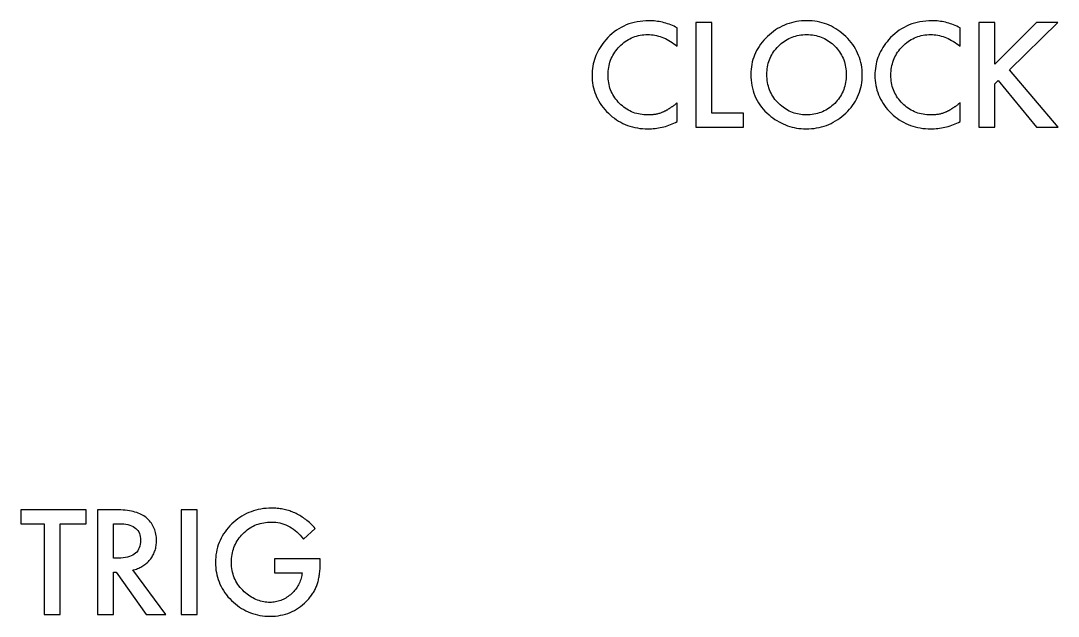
# Model space of a CAD drawing. Header units: metres. Extents: x 6 to 207, y 15 to 119.
# Drawn here: x 27.53 to 47.8, y 44.69 to 56.33 of the extents above; entities that cross this region are included whole.
import ezdxf

# ---------------------------------------------------------------- set-up
doc = ezdxf.new("R2010")
doc.units = ezdxf.units.M

msp = doc.modelspace()

# ---------------------------------------------------------------- linework, layer by layer
for p, q in [((39.2175, 56.1738), (39.1717, 56.1441)), ((39.2647, 56.2009), (39.2175, 56.1738)), ((39.3132, 56.2254), (39.2647, 56.2009)), ((39.363, 56.2474), (39.3132, 56.2254)), ((39.4142, 56.2668), (39.363, 56.2474)), ((39.4666, 56.2835), (39.4142, 56.2668)), ((39.5204, 56.2977), (39.4666, 56.2835)), ((39.5755, 56.3093), (39.5204, 56.2977)), ((39.632, 56.3184), (39.5755, 56.3093)), ((39.6897, 56.3248), (39.632, 56.3184)), ((39.7488, 56.3287), (39.6897, 56.3248)), ((39.8092, 56.33), (39.7488, 56.3287)), ((39.8426, 56.3295), (39.8092, 56.33)), ((39.8758, 56.3281), (39.8426, 56.3295)), ((39.9089, 56.3257), (39.8758, 56.3281)), ((39.9419, 56.3223), (39.9089, 56.3257)), ((39.9747, 56.318), (39.9419, 56.3223)), ((40.0074, 56.3127), (39.9747, 56.318)), ((40.04, 56.3064), (40.0074, 56.3127)), ((40.0725, 56.2992), (40.04, 56.3064)), ((40.1049, 56.291), (40.0725, 56.2992)), ((40.1371, 56.2819), (40.1049, 56.291)), ((40.1692, 56.2718), (40.1371, 56.2819)), ((40.2012, 56.2607), (40.1692, 56.2718)), ((40.233, 56.2487), (40.2012, 56.2607)), ((40.2648, 56.2357), (40.233, 56.2487)), ((40.2964, 56.2218), (40.2648, 56.2357)), ((40.3279, 56.2069), (40.2964, 56.2218)), ((40.3592, 56.191), (40.3279, 56.2069)), ((40.3592, 55.831), (40.3592, 56.191)), ((41.0356, 56.298), (40.7236, 56.298)), ((40.7236, 56.298), (40.7236, 54.25)), ((41.0356, 54.521), (41.0356, 56.298)), ((42.3217, 56.1765), (42.2799, 56.1499)), ((42.3644, 56.201), (42.3217, 56.1765)), ((42.4079, 56.2234), (42.3644, 56.201)), ((42.4524, 56.2437), (42.4079, 56.2234)), ((42.4978, 56.2618), (42.4524, 56.2437)), ((42.544, 56.2778), (42.4978, 56.2618)), ((42.5911, 56.2916), (42.544, 56.2778)), ((42.6392, 56.3033), (42.5911, 56.2916)), ((42.6881, 56.3129), (42.6392, 56.3033)), ((42.7379, 56.3204), (42.6881, 56.3129)), ((42.7886, 56.3257), (42.7379, 56.3204)), ((42.8402, 56.3289), (42.7886, 56.3257)), ((42.8927, 56.33), (42.8402, 56.3289)), ((42.9445, 56.3289), (42.8927, 56.33)), ((42.9955, 56.3257), (42.9445, 56.3289)), ((43.0455, 56.3203), (42.9955, 56.3257)), ((43.0947, 56.3128), (43.0455, 56.3203)), ((43.143, 56.3031), (43.0947, 56.3128)), ((43.1904, 56.2912), (43.143, 56.3031)), ((43.237, 56.2773), (43.1904, 56.2912)), ((43.2827, 56.2611), (43.237, 56.2773)), ((43.3275, 56.2428), (43.2827, 56.2611)), ((43.3715, 56.2224), (43.3275, 56.2428)), ((43.4145, 56.1998), (43.3715, 56.2224)), ((43.4568, 56.175), (43.4145, 56.1998)), ((43.4981, 56.1481), (43.4568, 56.175)), ((44.7449, 56.1738), (44.699, 56.1441)), ((44.792, 56.2009), (44.7449, 56.1738)), ((44.8405, 56.2254), (44.792, 56.2009)), ((44.8904, 56.2474), (44.8405, 56.2254)), ((44.9415, 56.2668), (44.8904, 56.2474)), ((44.994, 56.2835), (44.9415, 56.2668)), ((45.0478, 56.2977), (44.994, 56.2835)), ((45.1029, 56.3093), (45.0478, 56.2977)), ((45.1593, 56.3184), (45.1029, 56.3093)), ((45.2171, 56.3248), (45.1593, 56.3184)), ((45.2761, 56.3287), (45.2171, 56.3248)), ((45.3365, 56.33), (45.2761, 56.3287)), ((45.3699, 56.3295), (45.3365, 56.33)), ((45.4031, 56.3281), (45.3699, 56.3295)), ((45.4362, 56.3257), (45.4031, 56.3281)), ((45.4692, 56.3223), (45.4362, 56.3257)), ((45.502, 56.318), (45.4692, 56.3223)), ((45.5348, 56.3127), (45.502, 56.318)), ((45.5674, 56.3064), (45.5348, 56.3127)), ((45.5998, 56.2992), (45.5674, 56.3064)), ((45.6322, 56.291), (45.5998, 56.2992)), ((45.6644, 56.2819), (45.6322, 56.291)), ((45.6965, 56.2718), (45.6644, 56.2819)), ((45.7285, 56.2607), (45.6965, 56.2718)), ((45.7604, 56.2487), (45.7285, 56.2607)), ((45.7921, 56.2357), (45.7604, 56.2487)), ((45.8237, 56.2218), (45.7921, 56.2357)), ((45.8552, 56.2069), (45.8237, 56.2218)), ((45.8865, 56.191), (45.8552, 56.2069)), ((45.8865, 55.831), (45.8865, 56.191)), ((46.5629, 56.298), (46.2509, 56.298)), ((46.2509, 56.298), (46.2509, 54.25)), ((47.3779, 56.298), (46.5629, 55.481)), ((46.5629, 55.481), (46.5629, 56.298)), ((46.8529, 55.371), (47.7999, 56.298)), ((47.7999, 56.298), (47.3779, 56.298)), ((38.9622, 55.957), (38.9317, 55.9209)), ((39.0014, 55.9996), (38.9622, 55.957)), ((39.042, 56.0396), (39.0014, 55.9996)), ((39.0839, 56.077), (39.042, 56.0396)), ((39.1271, 56.1119), (39.0839, 56.077)), ((39.1717, 56.1441), (39.1271, 56.1119)), ((39.3739, 55.9439), (39.4042, 55.9623)), ((39.4042, 55.9623), (39.4351, 55.9791)), ((39.4351, 55.9791), (39.4668, 55.9942)), ((39.4668, 55.9942), (39.4993, 56.0078)), ((39.4993, 56.0078), (39.5324, 56.0198)), ((39.5324, 56.0198), (39.5662, 56.0302)), ((39.5662, 56.0302), (39.6008, 56.039)), ((39.6008, 56.039), (39.636, 56.0462)), ((39.636, 56.0462), (39.672, 56.0518)), ((39.672, 56.0518), (39.7087, 56.0558)), ((39.7087, 56.0558), (39.7461, 56.0582)), ((39.7461, 56.0582), (39.7842, 56.059)), ((39.7842, 56.059), (39.8191, 56.0582)), ((39.8191, 56.0582), (39.8538, 56.0558)), ((39.8538, 56.0558), (39.8884, 56.0519)), ((39.8884, 56.0519), (39.9229, 56.0464)), ((39.9229, 56.0464), (39.9573, 56.0393)), ((39.9573, 56.0393), (39.9915, 56.0306)), ((39.9915, 56.0306), (40.0256, 56.0203)), ((40.0256, 56.0203), (40.0595, 56.0085)), ((40.0595, 56.0085), (40.0934, 55.9951)), ((40.0934, 55.9951), (40.127, 55.9801)), ((40.127, 55.9801), (40.1606, 55.9635)), ((40.1606, 55.9635), (40.194, 55.9454)), ((42.0848, 55.9851), (42.0502, 55.9474)), ((42.1217, 56.022), (42.0848, 55.9851)), ((42.1599, 56.0572), (42.1217, 56.022)), ((42.199, 56.0902), (42.1599, 56.0572)), ((42.239, 56.1211), (42.199, 56.0902)), ((42.2799, 56.1499), (42.239, 56.1211)), ((42.4774, 55.9459), (42.5078, 55.9639)), ((42.5078, 55.9639), (42.539, 55.9804)), ((42.539, 55.9804), (42.5708, 55.9954)), ((42.5708, 55.9954), (42.6033, 56.0087)), ((42.6033, 56.0087), (42.6366, 56.0205)), ((42.6366, 56.0205), (42.6705, 56.0307)), ((42.6705, 56.0307), (42.7051, 56.0394)), ((42.7051, 56.0394), (42.7404, 56.0464)), ((42.7404, 56.0464), (42.7765, 56.0519)), ((42.7765, 56.0519), (42.8132, 56.0558)), ((42.8132, 56.0558), (42.8506, 56.0582)), ((42.8506, 56.0582), (42.8887, 56.059)), ((42.8887, 56.059), (42.9269, 56.0582)), ((42.9269, 56.0582), (42.9644, 56.0558)), ((42.9644, 56.0558), (43.0012, 56.0519)), ((43.0012, 56.0519), (43.0372, 56.0464)), ((43.0372, 56.0464), (43.0725, 56.0394)), ((43.0725, 56.0394), (43.1071, 56.0307)), ((43.1071, 56.0307), (43.1409, 56.0205)), ((43.1409, 56.0205), (43.174, 56.0087)), ((43.174, 56.0087), (43.2063, 55.9954)), ((43.2063, 55.9954), (43.2379, 55.9804)), ((43.2379, 55.9804), (43.2688, 55.9639)), ((43.2688, 55.9639), (43.299, 55.9459)), ((43.5385, 56.1191), (43.4981, 56.1481)), ((43.5781, 56.0879), (43.5385, 56.1191)), ((43.6169, 56.0545), (43.5781, 56.0879)), ((43.6547, 56.019), (43.6169, 56.0545)), ((43.6913, 55.9819), (43.6547, 56.019)), ((43.7256, 55.9439), (43.6913, 55.9819)), ((44.4895, 55.957), (44.459, 55.9209)), ((44.5288, 55.9996), (44.4895, 55.957)), ((44.5694, 56.0396), (44.5288, 55.9996)), ((44.6113, 56.077), (44.5694, 56.0396)), ((44.6545, 56.1119), (44.6113, 56.077)), ((44.699, 56.1441), (44.6545, 56.1119)), ((44.9012, 55.9439), (44.9315, 55.9623)), ((44.9315, 55.9623), (44.9625, 55.9791)), ((44.9625, 55.9791), (44.9942, 55.9942)), ((44.9942, 55.9942), (45.0266, 56.0078)), ((45.0266, 56.0078), (45.0597, 56.0198)), ((45.0597, 56.0198), (45.0935, 56.0302)), ((45.0935, 56.0302), (45.1281, 56.039)), ((45.1281, 56.039), (45.1634, 56.0462)), ((45.1634, 56.0462), (45.1993, 56.0518)), ((45.1993, 56.0518), (45.236, 56.0558)), ((45.236, 56.0558), (45.2734, 56.0582)), ((45.2734, 56.0582), (45.3115, 56.059)), ((45.3115, 56.059), (45.3464, 56.0582)), ((45.3464, 56.0582), (45.3811, 56.0558)), ((45.3811, 56.0558), (45.4158, 56.0519)), ((45.4158, 56.0519), (45.4502, 56.0464)), ((45.4502, 56.0464), (45.4846, 56.0393)), ((45.4846, 56.0393), (45.5188, 56.0306)), ((45.5188, 56.0306), (45.5529, 56.0203)), ((45.5529, 56.0203), (45.5869, 56.0085)), ((45.5869, 56.0085), (45.6207, 55.9951)), ((45.6207, 55.9951), (45.6544, 55.9801)), ((45.6544, 55.9801), (45.6879, 55.9635)), ((45.6879, 55.9635), (45.7214, 55.9454)), ((38.8282, 55.7708), (38.807, 55.7318)), ((38.8513, 55.8092), (38.8282, 55.7708)), ((38.8763, 55.847), (38.8513, 55.8092)), ((38.9031, 55.8843), (38.8763, 55.847)), ((38.9317, 55.9209), (38.9031, 55.8843)), ((39.1605, 55.744), (39.1832, 55.7727)), ((39.1832, 55.7727), (39.2074, 55.8007)), ((39.2074, 55.8007), (39.2332, 55.828)), ((39.2332, 55.828), (39.2599, 55.8544)), ((39.2599, 55.8544), (39.2873, 55.8792)), ((39.2873, 55.8792), (39.3155, 55.9023)), ((39.3155, 55.9023), (39.3443, 55.9239)), ((39.3443, 55.9239), (39.3739, 55.9439)), ((40.194, 55.9454), (40.2273, 55.9257)), ((40.2273, 55.9257), (40.2605, 55.9044)), ((40.2605, 55.9044), (40.2935, 55.8815)), ((40.2935, 55.8815), (40.3264, 55.857)), ((40.3264, 55.857), (40.3592, 55.831)), ((41.934, 55.7883), (41.9105, 55.7465)), ((41.9597, 55.8293), (41.934, 55.7883)), ((41.9876, 55.8695), (41.9597, 55.8293)), ((42.0178, 55.9089), (41.9876, 55.8695)), ((42.0502, 55.9474), (42.0178, 55.9089)), ((42.2633, 55.7497), (42.2859, 55.7778)), ((42.2859, 55.7778), (42.31, 55.8053)), ((42.31, 55.8053), (42.3357, 55.832)), ((42.3357, 55.832), (42.3627, 55.8579)), ((42.3627, 55.8579), (42.3903, 55.8823)), ((42.3903, 55.8823), (42.4186, 55.905)), ((42.4186, 55.905), (42.4477, 55.9263)), ((42.4477, 55.9263), (42.4774, 55.9459)), ((43.299, 55.9459), (43.3284, 55.9263)), ((43.3284, 55.9263), (43.3571, 55.905)), ((43.3571, 55.905), (43.385, 55.8823)), ((43.385, 55.8823), (43.4122, 55.8579)), ((43.4122, 55.8579), (43.4387, 55.832)), ((43.4387, 55.832), (43.4643, 55.8051)), ((43.4643, 55.8051), (43.4883, 55.7776)), ((43.4883, 55.7776), (43.5108, 55.7492)), ((43.7577, 55.905), (43.7256, 55.9439)), ((43.7876, 55.8653), (43.7577, 55.905)), ((43.8153, 55.8247), (43.7876, 55.8653)), ((43.8407, 55.7833), (43.8153, 55.8247)), ((43.864, 55.741), (43.8407, 55.7833)), ((44.3556, 55.7708), (44.3343, 55.7318)), ((44.3787, 55.8092), (44.3556, 55.7708)), ((44.4036, 55.847), (44.3787, 55.8092)), ((44.4304, 55.8843), (44.4036, 55.847)), ((44.459, 55.9209), (44.4304, 55.8843)), ((44.6878, 55.744), (44.7105, 55.7727)), ((44.7105, 55.7727), (44.7347, 55.8007)), ((44.7347, 55.8007), (44.7605, 55.828)), ((44.7605, 55.828), (44.7872, 55.8544)), ((44.7872, 55.8544), (44.8147, 55.8792)), ((44.8147, 55.8792), (44.8428, 55.9023)), ((44.8428, 55.9023), (44.8716, 55.9239)), ((44.8716, 55.9239), (44.9012, 55.9439)), ((45.7214, 55.9454), (45.7547, 55.9257)), ((45.7547, 55.9257), (45.7878, 55.9044)), ((45.7878, 55.9044), (45.8209, 55.8815)), ((45.8209, 55.8815), (45.8538, 55.857)), ((45.8538, 55.857), (45.8865, 55.831)), ((38.7405, 55.5699), (38.7285, 55.528)), ((38.7543, 55.6113), (38.7405, 55.5699)), ((38.77, 55.6521), (38.7543, 55.6113)), ((38.7876, 55.6922), (38.77, 55.6521)), ((38.807, 55.7318), (38.7876, 55.6922)), ((39.0455, 55.5229), (39.0573, 55.5567)), ((39.0573, 55.5567), (39.0706, 55.5897)), ((39.0706, 55.5897), (39.0854, 55.6219)), ((39.0854, 55.6219), (39.1018, 55.6535)), ((39.1018, 55.6535), (39.1198, 55.6844)), ((39.1198, 55.6844), (39.1394, 55.7145)), ((39.1394, 55.7145), (39.1605, 55.744)), ((41.839, 55.571), (41.8267, 55.5251)), ((41.8535, 55.6161), (41.839, 55.571)), ((41.8703, 55.6604), (41.8535, 55.6161)), ((41.8893, 55.7039), (41.8703, 55.6604)), ((41.9105, 55.7465), (41.8893, 55.7039)), ((42.1489, 55.5325), (42.1606, 55.5657)), ((42.1606, 55.5657), (42.1738, 55.5981)), ((42.1738, 55.5981), (42.1886, 55.6299)), ((42.1886, 55.6299), (42.2049, 55.6609)), ((42.2049, 55.6609), (42.2228, 55.6912)), ((42.2228, 55.6912), (42.2423, 55.7208)), ((42.2423, 55.7208), (42.2633, 55.7497)), ((43.5108, 55.7492), (43.5317, 55.7201)), ((43.5317, 55.7201), (43.5511, 55.6903)), ((43.5511, 55.6903), (43.5689, 55.6597)), ((43.5689, 55.6597), (43.5852, 55.6284)), ((43.5852, 55.6284), (43.5999, 55.5963)), ((43.5999, 55.5963), (43.6131, 55.5635)), ((43.6131, 55.5635), (43.6247, 55.5299)), ((43.885, 55.6979), (43.864, 55.741)), ((43.9038, 55.6539), (43.885, 55.6979)), ((43.9205, 55.609), (43.9038, 55.6539)), ((43.9348, 55.5633), (43.9205, 55.609)), ((43.947, 55.5167), (43.9348, 55.5633)), ((44.2678, 55.5699), (44.2558, 55.528)), ((44.2817, 55.6113), (44.2678, 55.5699)), ((44.2974, 55.6521), (44.2817, 55.6113)), ((44.3149, 55.6922), (44.2974, 55.6521)), ((44.3343, 55.7318), (44.3149, 55.6922)), ((44.5729, 55.5229), (44.5846, 55.5567)), ((44.5846, 55.5567), (44.5979, 55.5897)), ((44.5979, 55.5897), (44.6127, 55.6219)), ((44.6127, 55.6219), (44.6292, 55.6535)), ((44.6292, 55.6535), (44.6471, 55.6844)), ((44.6471, 55.6844), (44.6667, 55.7145)), ((44.6667, 55.7145), (44.6878, 55.744)), ((38.6989, 55.3543), (38.6961, 55.3095)), ((38.7035, 55.3986), (38.6989, 55.3543)), ((38.71, 55.4424), (38.7035, 55.3986)), ((38.7183, 55.4855), (38.71, 55.4424)), ((38.7285, 55.528), (38.7183, 55.4855)), ((39.0103, 55.3437), (39.0143, 55.381)), ((39.0143, 55.381), (39.0197, 55.4175)), ((39.0197, 55.4175), (39.0268, 55.4534)), ((39.0268, 55.4534), (39.0354, 55.4885)), ((39.0354, 55.4885), (39.0455, 55.5229)), ((41.8032, 55.3823), (41.7998, 55.3331)), ((41.8088, 55.4307), (41.8032, 55.3823)), ((41.8166, 55.4783), (41.8088, 55.4307)), ((41.8267, 55.5251), (41.8166, 55.4783)), ((42.1115, 55.3182), (42.1138, 55.3557)), ((42.1138, 55.3557), (42.1177, 55.3925)), ((42.1177, 55.3925), (42.1232, 55.4286)), ((42.1232, 55.4286), (42.1302, 55.4639)), ((42.1302, 55.4639), (42.1387, 55.4986)), ((42.1387, 55.4986), (42.1489, 55.5325)), ((43.6247, 55.5299), (43.6348, 55.4956)), ((43.6348, 55.4956), (43.6433, 55.4605)), ((43.6433, 55.4605), (43.6503, 55.4247)), ((43.6503, 55.4247), (43.6557, 55.3882)), ((43.6557, 55.3882), (43.6596, 55.3508)), ((43.6596, 55.3508), (43.6619, 55.3128)), ((43.957, 55.4693), (43.947, 55.5167)), ((43.9647, 55.421), (43.957, 55.4693)), ((43.9703, 55.3719), (43.9647, 55.421)), ((43.9736, 55.3219), (43.9703, 55.3719)), ((44.2262, 55.3543), (44.2235, 55.3095)), ((44.2309, 55.3986), (44.2262, 55.3543)), ((44.2373, 55.4424), (44.2309, 55.3986)), ((44.2456, 55.4855), (44.2373, 55.4424)), ((44.2558, 55.528), (44.2456, 55.4855)), ((44.5377, 55.3437), (44.5416, 55.381)), ((44.5416, 55.381), (44.547, 55.4175)), ((44.547, 55.4175), (44.5541, 55.4534)), ((44.5541, 55.4534), (44.5627, 55.4885)), ((44.5627, 55.4885), (44.5729, 55.5229)), ((47.8049, 54.25), (46.8529, 55.371)), ((38.6961, 55.3095), (38.6952, 55.264)), ((38.6952, 55.264), (38.6963, 55.2134)), ((38.6963, 55.2134), (38.6996, 55.1637)), ((38.6996, 55.1637), (38.7051, 55.1148)), ((39.0072, 55.267), (39.008, 55.3057)), ((39.008, 55.2288), (39.0072, 55.267)), ((39.008, 55.3057), (39.0103, 55.3437)), ((39.0103, 55.1913), (39.008, 55.2288)), ((39.0142, 55.1544), (39.0103, 55.1913)), ((39.0197, 55.1184), (39.0142, 55.1544)), ((41.7998, 55.3331), (41.7987, 55.283)), ((41.7987, 55.283), (41.7999, 55.2261)), ((41.7999, 55.2261), (41.8036, 55.1705)), ((41.8036, 55.1705), (41.8098, 55.1162)), ((42.1107, 55.28), (42.1115, 55.3182)), ((42.1115, 55.2397), (42.1107, 55.28)), ((42.114, 55.2003), (42.1115, 55.2397)), ((42.118, 55.1618), (42.114, 55.2003)), ((42.1237, 55.1241), (42.118, 55.1618)), ((43.6557, 55.161), (43.6502, 55.1247)), ((43.6596, 55.198), (43.6557, 55.161)), ((43.6619, 55.2356), (43.6596, 55.198)), ((43.6619, 55.3128), (43.6627, 55.274)), ((43.6627, 55.274), (43.6619, 55.2356)), ((43.9647, 55.1202), (43.9703, 55.1695)), ((43.9703, 55.1695), (43.9736, 55.2198)), ((43.9747, 55.271), (43.9736, 55.3219)), ((43.9736, 55.2198), (43.9747, 55.271)), ((44.2235, 55.3095), (44.2225, 55.264)), ((44.2225, 55.264), (44.2236, 55.2134)), ((44.2236, 55.2134), (44.2269, 55.1637)), ((44.2269, 55.1637), (44.2325, 55.1148)), ((44.5345, 55.267), (44.5353, 55.3057)), ((44.5353, 55.2288), (44.5345, 55.267)), ((44.5353, 55.3057), (44.5377, 55.3437)), ((44.5376, 55.1913), (44.5353, 55.2288)), ((44.5415, 55.1544), (44.5376, 55.1913)), ((44.547, 55.1184), (44.5415, 55.1544)), ((46.5629, 55.098), (46.6279, 55.161)), ((46.6279, 55.161), (47.3819, 54.25)), ((38.7051, 55.1148), (38.7129, 55.0668)), ((38.7129, 55.0668), (38.7228, 55.0197)), ((38.7228, 55.0197), (38.7349, 54.9735)), ((38.7349, 54.9735), (38.7493, 54.9281)), ((39.0267, 55.083), (39.0197, 55.1184)), ((39.0352, 55.0483), (39.0267, 55.083)), ((39.0453, 55.0144), (39.0352, 55.0483)), ((39.057, 54.9811), (39.0453, 55.0144)), ((39.0703, 54.9486), (39.057, 54.9811)), ((39.0851, 54.9168), (39.0703, 54.9486)), ((41.8098, 55.1162), (41.8183, 55.0632)), ((41.8183, 55.0632), (41.8293, 55.0114)), ((41.8293, 55.0114), (41.8428, 54.961)), ((41.8428, 54.961), (41.8587, 54.9118)), ((42.131, 55.0872), (42.1237, 55.1241)), ((42.1399, 55.0512), (42.131, 55.0872)), ((42.1504, 55.0161), (42.1399, 55.0512)), ((42.1625, 54.9818), (42.1504, 55.0161)), ((42.1763, 54.9484), (42.1625, 54.9818)), ((42.1917, 54.9158), (42.1763, 54.9484)), ((43.5994, 54.9537), (43.5845, 54.9216)), ((43.6127, 54.9865), (43.5994, 54.9537)), ((43.6244, 55.02), (43.6127, 54.9865)), ((43.6346, 55.0542), (43.6244, 55.02)), ((43.6432, 55.0891), (43.6346, 55.0542)), ((43.6502, 55.1247), (43.6432, 55.0891)), ((43.9203, 54.9319), (43.9347, 54.9776)), ((43.9347, 54.9776), (43.9469, 55.0242)), ((43.9469, 55.0242), (43.9569, 55.0717)), ((43.9569, 55.0717), (43.9647, 55.1202)), ((44.2325, 55.1148), (44.2402, 55.0668)), ((44.2402, 55.0668), (44.2501, 55.0197)), ((44.2501, 55.0197), (44.2623, 54.9735)), ((44.2623, 54.9735), (44.2766, 54.9281)), ((44.554, 55.083), (44.547, 55.1184)), ((44.5626, 55.0483), (44.554, 55.083)), ((44.5727, 55.0144), (44.5626, 55.0483)), ((44.5844, 54.9811), (44.5727, 55.0144)), ((44.5976, 54.9486), (44.5844, 54.9811)), ((44.6124, 54.9168), (44.5976, 54.9486)), ((46.5629, 54.25), (46.5629, 55.098)), ((38.7493, 54.9281), (38.7659, 54.8837)), ((38.7659, 54.8837), (38.7846, 54.8401)), ((38.7846, 54.8401), (38.8056, 54.7974)), ((38.8056, 54.7974), (38.8288, 54.7555)), ((38.8288, 54.7555), (38.8542, 54.7146)), ((39.1014, 54.8857), (39.0851, 54.9168)), ((39.1193, 54.8553), (39.1014, 54.8857)), ((39.1388, 54.8256), (39.1193, 54.8553)), ((39.1598, 54.7966), (39.1388, 54.8256)), ((39.1824, 54.7684), (39.1598, 54.7966)), ((39.2065, 54.7408), (39.1824, 54.7684)), ((39.2322, 54.714), (39.2065, 54.7408)), ((41.8587, 54.9118), (41.8771, 54.864)), ((41.8771, 54.864), (41.8979, 54.8174)), ((41.8979, 54.8174), (41.9212, 54.7721)), ((41.9212, 54.7721), (41.9469, 54.7281)), ((42.2087, 54.8842), (42.1917, 54.9158)), ((42.2273, 54.8533), (42.2087, 54.8842)), ((42.2476, 54.8233), (42.2273, 54.8533)), ((42.2694, 54.7942), (42.2476, 54.8233)), ((42.2929, 54.766), (42.2694, 54.7942)), ((42.318, 54.7386), (42.2929, 54.766)), ((43.4625, 54.7433), (43.4367, 54.716)), ((43.4868, 54.7713), (43.4625, 54.7433)), ((43.5094, 54.7999), (43.4868, 54.7713)), ((43.5305, 54.8293), (43.5094, 54.7999)), ((43.5501, 54.8594), (43.5305, 54.8293)), ((43.5681, 54.8901), (43.5501, 54.8594)), ((43.5845, 54.9216), (43.5681, 54.8901)), ((43.8148, 54.717), (43.8403, 54.7582)), ((43.8403, 54.7582), (43.8636, 54.8002)), ((43.8636, 54.8002), (43.8847, 54.8432)), ((43.8847, 54.8432), (43.9036, 54.8871)), ((43.9036, 54.8871), (43.9203, 54.9319)), ((44.2766, 54.9281), (44.2932, 54.8837)), ((44.2932, 54.8837), (44.312, 54.8401)), ((44.312, 54.8401), (44.3329, 54.7974)), ((44.3329, 54.7974), (44.3561, 54.7555)), ((44.3561, 54.7555), (44.3815, 54.7146)), ((44.6287, 54.8857), (44.6124, 54.9168)), ((44.6467, 54.8553), (44.6287, 54.8857)), ((44.6661, 54.8256), (44.6467, 54.8553)), ((44.6871, 54.7966), (44.6661, 54.8256)), ((44.7097, 54.7684), (44.6871, 54.7966)), ((44.7338, 54.7408), (44.7097, 54.7684)), ((44.7595, 54.714), (44.7338, 54.7408)), ((38.8542, 54.7146), (38.8817, 54.6745)), ((38.8817, 54.6745), (38.9116, 54.6353)), ((38.9116, 54.6353), (38.9436, 54.597)), ((38.9436, 54.597), (38.9778, 54.5596)), ((38.9778, 54.5596), (39.0142, 54.523)), ((39.2591, 54.6883), (39.2322, 54.714)), ((39.2868, 54.6642), (39.2591, 54.6883)), ((39.3151, 54.6416), (39.2868, 54.6642)), ((39.3441, 54.6206), (39.3151, 54.6416)), ((39.3739, 54.6011), (39.3441, 54.6206)), ((39.4043, 54.5832), (39.3739, 54.6011)), ((39.4355, 54.5669), (39.4043, 54.5832)), ((39.4673, 54.5521), (39.4355, 54.5669)), ((39.4998, 54.5388), (39.4673, 54.5521)), ((39.533, 54.5272), (39.4998, 54.5388)), ((40.0732, 54.543), (40.0591, 54.5368)), ((40.081, 54.5462), (40.0732, 54.543)), ((40.0888, 54.5496), (40.081, 54.5462)), ((40.0966, 54.5531), (40.0888, 54.5496)), ((40.1045, 54.5568), (40.0966, 54.5531)), ((40.1124, 54.5605), (40.1045, 54.5568)), ((40.1203, 54.5644), (40.1124, 54.5605)), ((40.1282, 54.5685), (40.1203, 54.5644)), ((40.1362, 54.5726), (40.1282, 54.5685)), ((40.1442, 54.5769), (40.1362, 54.5726)), ((40.1522, 54.5813), (40.1442, 54.5769)), ((40.1603, 54.5859), (40.1522, 54.5813)), ((40.1684, 54.5906), (40.1603, 54.5859)), ((40.1765, 54.5954), (40.1684, 54.5906)), ((40.1846, 54.6004), (40.1765, 54.5954)), ((40.1928, 54.6055), (40.1846, 54.6004)), ((40.201, 54.6107), (40.1928, 54.6055)), ((40.2176, 54.6215), (40.201, 54.6107)), ((40.226, 54.6271), (40.2176, 54.6215)), ((40.2345, 54.6328), (40.226, 54.6271)), ((40.2431, 54.6387), (40.2345, 54.6328)), ((40.2517, 54.6446), (40.2431, 54.6387)), ((40.2603, 54.6507), (40.2517, 54.6446)), ((40.269, 54.6569), (40.2603, 54.6507)), ((40.2778, 54.6633), (40.269, 54.6569)), ((40.2866, 54.6698), (40.2778, 54.6633)), ((40.2955, 54.6764), (40.2866, 54.6698)), ((40.3044, 54.6831), (40.2955, 54.6764)), ((40.3134, 54.6899), (40.3044, 54.6831)), ((40.3225, 54.6969), (40.3134, 54.6899)), ((40.3316, 54.704), (40.3225, 54.6969)), ((40.3407, 54.7112), (40.3316, 54.704)), ((40.3499, 54.7185), (40.3407, 54.7112)), ((40.3592, 54.726), (40.3499, 54.7185)), ((40.3592, 54.358), (40.3592, 54.726)), ((41.9469, 54.7281), (41.9751, 54.6853)), ((41.9751, 54.6853), (42.0057, 54.6439)), ((42.0057, 54.6439), (42.0388, 54.6037)), ((42.0388, 54.6037), (42.0743, 54.5649)), ((42.0743, 54.5649), (42.1123, 54.5273)), ((42.3447, 54.712), (42.318, 54.7386)), ((42.3723, 54.6865), (42.3447, 54.712)), ((42.4003, 54.6626), (42.3723, 54.6865)), ((42.4288, 54.6402), (42.4003, 54.6626)), ((42.4578, 54.6194), (42.4288, 54.6402)), ((42.4873, 54.6001), (42.4578, 54.6194)), ((42.5173, 54.5824), (42.4873, 54.6001)), ((42.5478, 54.5662), (42.5173, 54.5824)), ((42.5788, 54.5515), (42.5478, 54.5662)), ((42.6103, 54.5384), (42.5788, 54.5515)), ((42.6422, 54.5268), (42.6103, 54.5384)), ((43.1675, 54.5393), (43.134, 54.5275)), ((43.2003, 54.5526), (43.1675, 54.5393)), ((43.2323, 54.5676), (43.2003, 54.5526)), ((43.2636, 54.584), (43.2323, 54.5676)), ((43.2943, 54.6021), (43.2636, 54.584)), ((43.3242, 54.6217), (43.2943, 54.6021)), ((43.3534, 54.643), (43.3242, 54.6217)), ((43.3819, 54.6657), (43.3534, 54.643)), ((43.4097, 54.6901), (43.3819, 54.6657)), ((43.4367, 54.716), (43.4097, 54.6901)), ((43.6537, 54.525), (43.6904, 54.5616)), ((43.6904, 54.5616), (43.7248, 54.5991)), ((43.7248, 54.5991), (43.757, 54.6375)), ((43.757, 54.6375), (43.787, 54.6768)), ((43.787, 54.6768), (43.8148, 54.717)), ((44.3815, 54.7146), (44.4091, 54.6745)), ((44.4091, 54.6745), (44.4389, 54.6353)), ((44.4389, 54.6353), (44.4709, 54.597)), ((44.4709, 54.597), (44.5051, 54.5596)), ((44.5051, 54.5596), (44.5415, 54.523)), ((44.7865, 54.6883), (44.7595, 54.714)), ((44.8141, 54.6642), (44.7865, 54.6883)), ((44.8425, 54.6416), (44.8141, 54.6642)), ((44.8715, 54.6206), (44.8425, 54.6416)), ((44.9012, 54.6011), (44.8715, 54.6206)), ((44.9316, 54.5832), (44.9012, 54.6011)), ((44.9628, 54.5669), (44.9316, 54.5832)), ((44.9946, 54.5521), (44.9628, 54.5669)), ((45.0271, 54.5388), (44.9946, 54.5521)), ((45.0604, 54.5272), (45.0271, 54.5388)), ((45.6005, 54.543), (45.5865, 54.5368)), ((45.6083, 54.5462), (45.6005, 54.543)), ((45.6161, 54.5496), (45.6083, 54.5462)), ((45.6239, 54.5531), (45.6161, 54.5496)), ((45.6318, 54.5568), (45.6239, 54.5531)), ((45.6397, 54.5605), (45.6318, 54.5568)), ((45.6476, 54.5644), (45.6397, 54.5605)), ((45.6556, 54.5685), (45.6476, 54.5644)), ((45.6635, 54.5726), (45.6556, 54.5685)), ((45.6715, 54.5769), (45.6635, 54.5726)), ((45.6796, 54.5813), (45.6715, 54.5769)), ((45.6876, 54.5859), (45.6796, 54.5813)), ((45.6957, 54.5906), (45.6876, 54.5859)), ((45.7038, 54.5954), (45.6957, 54.5906)), ((45.712, 54.6004), (45.7038, 54.5954)), ((45.7201, 54.6055), (45.712, 54.6004)), ((45.7283, 54.6107), (45.7201, 54.6055)), ((45.7449, 54.6215), (45.7283, 54.6107)), ((45.7534, 54.6271), (45.7449, 54.6215)), ((45.7618, 54.6328), (45.7534, 54.6271)), ((45.7704, 54.6387), (45.7618, 54.6328)), ((45.779, 54.6446), (45.7704, 54.6387)), ((45.7876, 54.6507), (45.779, 54.6446)), ((45.7964, 54.6569), (45.7876, 54.6507)), ((45.8051, 54.6633), (45.7964, 54.6569)), ((45.8139, 54.6698), (45.8051, 54.6633)), ((45.8228, 54.6764), (45.8139, 54.6698)), ((45.8318, 54.6831), (45.8228, 54.6764)), ((45.8408, 54.6899), (45.8318, 54.6831)), ((45.8498, 54.6969), (45.8408, 54.6899)), ((45.8589, 54.704), (45.8498, 54.6969)), ((45.8681, 54.7112), (45.8589, 54.704)), ((45.8773, 54.7185), (45.8681, 54.7112)), ((45.8865, 54.726), (45.8773, 54.7185)), ((45.8865, 54.358), (45.8865, 54.726)), ((39.0142, 54.523), (39.0522, 54.4882)), ((39.0522, 54.4882), (39.0911, 54.4555)), ((39.0911, 54.4555), (39.1309, 54.4249)), ((39.1309, 54.4249), (39.1717, 54.3964)), ((39.1717, 54.3964), (39.2134, 54.37)), ((39.2134, 54.37), (39.256, 54.3457)), ((39.256, 54.3457), (39.2995, 54.3235)), ((39.567, 54.517), (39.533, 54.5272)), ((39.6016, 54.5085), (39.567, 54.517)), ((39.6369, 54.5015), (39.6016, 54.5085)), ((39.6729, 54.496), (39.6369, 54.5015)), ((39.7097, 54.4921), (39.6729, 54.496)), ((39.7471, 54.4898), (39.7097, 54.4921)), ((39.7852, 54.489), (39.7471, 54.4898)), ((39.805, 54.4892), (39.7852, 54.489)), ((39.8245, 54.4898), (39.805, 54.4892)), ((39.8436, 54.4907), (39.8245, 54.4898)), ((39.8623, 54.492), (39.8436, 54.4907)), ((39.8807, 54.4937), (39.8623, 54.492)), ((39.8987, 54.4957), (39.8807, 54.4937)), ((39.9164, 54.4982), (39.8987, 54.4957)), ((39.9337, 54.501), (39.9164, 54.4982)), ((39.9506, 54.5041), (39.9337, 54.501)), ((39.9672, 54.5077), (39.9506, 54.5041)), ((39.9834, 54.5116), (39.9672, 54.5077)), ((39.9993, 54.5159), (39.9834, 54.5116)), ((40.0148, 54.5206), (39.9993, 54.5159)), ((40.0299, 54.5256), (40.0148, 54.5206)), ((40.0447, 54.5311), (40.0299, 54.5256)), ((40.0591, 54.5368), (40.0447, 54.5311)), ((40.2944, 54.327), (40.3269, 54.342)), ((40.3269, 54.342), (40.3592, 54.358)), ((41.6516, 54.521), (41.0356, 54.521)), ((41.6516, 54.25), (41.6516, 54.521)), ((42.1123, 54.5273), (42.1527, 54.491)), ((42.1527, 54.491), (42.1908, 54.4598)), ((42.1908, 54.4598), (42.2294, 54.4306)), ((42.2294, 54.4306), (42.2685, 54.4032)), ((42.2685, 54.4032), (42.3083, 54.3777)), ((42.3083, 54.3777), (42.3486, 54.354)), ((42.3486, 54.354), (42.3894, 54.3323)), ((42.6747, 54.5168), (42.6422, 54.5268)), ((42.7076, 54.5083), (42.6747, 54.5168)), ((42.7411, 54.5014), (42.7076, 54.5083)), ((42.775, 54.496), (42.7411, 54.5014)), ((42.8094, 54.4921), (42.775, 54.496)), ((42.8443, 54.4898), (42.8094, 54.4921)), ((42.8797, 54.489), (42.8443, 54.4898)), ((42.9182, 54.4898), (42.8797, 54.489)), ((42.9559, 54.4922), (42.9182, 54.4898)), ((42.993, 54.4961), (42.9559, 54.4922)), ((43.0293, 54.5016), (42.993, 54.4961)), ((43.0649, 54.5087), (43.0293, 54.5016)), ((43.0998, 54.5173), (43.0649, 54.5087)), ((43.134, 54.5275), (43.0998, 54.5173)), ((43.3658, 54.3242), (43.4097, 54.3465)), ((43.4097, 54.3465), (43.4527, 54.371)), ((43.4527, 54.371), (43.4948, 54.3975)), ((43.4948, 54.3975), (43.5359, 54.4262)), ((43.5359, 54.4262), (43.5761, 54.457)), ((43.5761, 54.457), (43.6154, 54.49)), ((43.6154, 54.49), (43.6537, 54.525)), ((44.5415, 54.523), (44.5795, 54.4882)), ((44.5795, 54.4882), (44.6184, 54.4555)), ((44.6184, 54.4555), (44.6583, 54.4249)), ((44.6583, 54.4249), (44.699, 54.3964)), ((44.699, 54.3964), (44.7407, 54.37)), ((44.7407, 54.37), (44.7833, 54.3457)), ((44.7833, 54.3457), (44.8268, 54.3235)), ((45.0943, 54.517), (45.0604, 54.5272)), ((45.1289, 54.5085), (45.0943, 54.517)), ((45.1642, 54.5015), (45.1289, 54.5085)), ((45.2003, 54.496), (45.1642, 54.5015)), ((45.237, 54.4921), (45.2003, 54.496)), ((45.2744, 54.4898), (45.237, 54.4921)), ((45.3125, 54.489), (45.2744, 54.4898)), ((45.3324, 54.4892), (45.3125, 54.489)), ((45.3518, 54.4898), (45.3324, 54.4892)), ((45.3709, 54.4907), (45.3518, 54.4898)), ((45.3897, 54.492), (45.3709, 54.4907)), ((45.408, 54.4937), (45.3897, 54.492)), ((45.4261, 54.4957), (45.408, 54.4937)), ((45.4437, 54.4982), (45.4261, 54.4957)), ((45.461, 54.501), (45.4437, 54.4982)), ((45.478, 54.5041), (45.461, 54.501)), ((45.4945, 54.5077), (45.478, 54.5041)), ((45.5108, 54.5116), (45.4945, 54.5077)), ((45.5266, 54.5159), (45.5108, 54.5116)), ((45.5421, 54.5206), (45.5266, 54.5159)), ((45.5573, 54.5256), (45.5421, 54.5206)), ((45.5721, 54.5311), (45.5573, 54.5256)), ((45.5865, 54.5368), (45.5721, 54.5311)), ((45.8217, 54.327), (45.8542, 54.342)), ((45.8542, 54.342), (45.8865, 54.358)), ((39.2995, 54.3235), (39.3439, 54.3035)), ((39.3439, 54.3035), (39.3893, 54.2856)), ((39.3893, 54.2856), (39.4355, 54.2697)), ((39.4355, 54.2697), (39.4827, 54.256)), ((39.4827, 54.256), (39.5308, 54.2444)), ((39.5308, 54.2444), (39.5799, 54.2349)), ((39.5799, 54.2349), (39.6298, 54.2275)), ((39.6298, 54.2275), (39.6807, 54.2222)), ((39.6807, 54.2222), (39.7325, 54.2191)), ((39.7325, 54.2191), (39.7852, 54.218)), ((39.7852, 54.218), (39.8204, 54.2185)), ((39.8204, 54.2185), (39.8554, 54.2199)), ((39.8554, 54.2199), (39.8903, 54.2224)), ((39.8903, 54.2224), (39.9249, 54.2258)), ((39.9249, 54.2258), (39.9594, 54.2301)), ((39.9594, 54.2301), (39.9937, 54.2354)), ((39.9937, 54.2354), (40.0279, 54.2417)), ((40.0279, 54.2417), (40.0618, 54.249)), ((40.0618, 54.249), (40.0956, 54.2572)), ((40.0956, 54.2572), (40.1292, 54.2664)), ((40.1292, 54.2664), (40.1626, 54.2766)), ((40.1626, 54.2766), (40.1958, 54.2878)), ((40.1958, 54.2878), (40.2288, 54.2999)), ((40.2288, 54.2999), (40.2617, 54.313)), ((40.2617, 54.313), (40.2944, 54.327)), ((40.7236, 54.25), (41.6516, 54.25)), ((42.3894, 54.3323), (42.4308, 54.3125)), ((42.4308, 54.3125), (42.4728, 54.2945)), ((42.4728, 54.2945), (42.5153, 54.2785)), ((42.5153, 54.2785), (42.5584, 54.2643)), ((42.5584, 54.2643), (42.6021, 54.252)), ((42.6021, 54.252), (42.6463, 54.2416)), ((42.6463, 54.2416), (42.691, 54.2331)), ((42.691, 54.2331), (42.7364, 54.2265)), ((42.7364, 54.2265), (42.7823, 54.2218)), ((42.7823, 54.2218), (42.8287, 54.2189)), ((42.8287, 54.2189), (42.8757, 54.218)), ((42.8757, 54.218), (42.9289, 54.2191)), ((42.9289, 54.2191), (42.9812, 54.2223)), ((42.9812, 54.2223), (43.0325, 54.2276)), ((43.0325, 54.2276), (43.0829, 54.235)), ((43.0829, 54.235), (43.1324, 54.2446)), ((43.1324, 54.2446), (43.1809, 54.2563)), ((43.1809, 54.2563), (43.2285, 54.2701)), ((43.2285, 54.2701), (43.2752, 54.286)), ((43.2752, 54.286), (43.321, 54.304)), ((43.321, 54.304), (43.3658, 54.3242)), ((44.8268, 54.3235), (44.8712, 54.3035)), ((44.8712, 54.3035), (44.9166, 54.2856)), ((44.9166, 54.2856), (44.9628, 54.2697)), ((44.9628, 54.2697), (45.01, 54.256)), ((45.01, 54.256), (45.0582, 54.2444)), ((45.0582, 54.2444), (45.1072, 54.2349)), ((45.1072, 54.2349), (45.1572, 54.2275)), ((45.1572, 54.2275), (45.208, 54.2222)), ((45.208, 54.2222), (45.2598, 54.2191)), ((45.2598, 54.2191), (45.3125, 54.218)), ((45.3125, 54.218), (45.3477, 54.2185)), ((45.3477, 54.2185), (45.3828, 54.2199)), ((45.3828, 54.2199), (45.4176, 54.2224)), ((45.4176, 54.2224), (45.4523, 54.2258)), ((45.4523, 54.2258), (45.4868, 54.2301)), ((45.4868, 54.2301), (45.5211, 54.2354)), ((45.5211, 54.2354), (45.5552, 54.2417)), ((45.5552, 54.2417), (45.5891, 54.249)), ((45.5891, 54.249), (45.6229, 54.2572)), ((45.6229, 54.2572), (45.6565, 54.2664)), ((45.6565, 54.2664), (45.6899, 54.2766)), ((45.6899, 54.2766), (45.7231, 54.2878)), ((45.7231, 54.2878), (45.7561, 54.2999)), ((45.7561, 54.2999), (45.789, 54.313)), ((45.789, 54.313), (45.8217, 54.327)), ((46.2509, 54.25), (46.5629, 54.25)), ((47.3819, 54.25), (47.8049, 54.25)), ((28.8108, 46.773), (27.5308, 46.773)), ((27.5308, 46.773), (27.5308, 46.502)), ((28.8108, 46.502), (28.8108, 46.773)), ((29.3944, 46.773), (29.0314, 46.773)), ((29.0314, 46.773), (29.0314, 44.725)), ((29.4416, 46.7725), (29.3944, 46.773)), ((29.4873, 46.7709), (29.4416, 46.7725)), ((29.5314, 46.7682), (29.4873, 46.7709)), ((29.5739, 46.7645), (29.5314, 46.7682)), ((29.6149, 46.7598), (29.5739, 46.7645)), ((29.6543, 46.7539), (29.6149, 46.7598)), ((29.6921, 46.747), (29.6543, 46.7539)), ((29.7284, 46.7391), (29.6921, 46.747)), ((29.7631, 46.7301), (29.7284, 46.7391)), ((29.7962, 46.72), (29.7631, 46.7301)), ((29.8278, 46.7089), (29.7962, 46.72)), ((29.8578, 46.6967), (29.8278, 46.7089)), ((29.8863, 46.6835), (29.8578, 46.6967)), ((29.9131, 46.6692), (29.8863, 46.6835)), ((29.9385, 46.6539), (29.9131, 46.6692)), ((29.9622, 46.6375), (29.9385, 46.6539)), ((29.9844, 46.62), (29.9622, 46.6375)), ((30.9762, 46.773), (30.6642, 46.773)), ((30.6642, 46.773), (30.6642, 44.725)), ((30.9762, 44.725), (30.9762, 46.773)), ((31.854, 46.651), (31.8123, 46.6243)), ((31.8967, 46.6756), (31.854, 46.651)), ((31.9403, 46.6981), (31.8967, 46.6756)), ((31.9849, 46.7184), (31.9403, 46.6981)), ((32.0304, 46.7366), (31.9849, 46.7184)), ((32.0769, 46.7526), (32.0304, 46.7366)), ((32.1243, 46.7665), (32.0769, 46.7526)), ((32.1727, 46.7783), (32.1243, 46.7665)), ((32.2221, 46.7879), (32.1727, 46.7783)), ((32.2724, 46.7954), (32.2221, 46.7879)), ((32.3236, 46.8007), (32.2724, 46.7954)), ((32.3758, 46.8039), (32.3236, 46.8007)), ((32.429, 46.805), (32.3758, 46.8039)), ((32.4578, 46.8047), (32.429, 46.805)), ((32.4864, 46.8037), (32.4578, 46.8047)), ((32.5148, 46.8021), (32.4864, 46.8037)), ((32.543, 46.7998), (32.5148, 46.8021)), ((32.5709, 46.7969), (32.543, 46.7998)), ((32.5986, 46.7934), (32.5709, 46.7969)), ((32.626, 46.7892), (32.5986, 46.7934)), ((32.6532, 46.7844), (32.626, 46.7892)), ((32.6802, 46.7789), (32.6532, 46.7844)), ((32.707, 46.7728), (32.6802, 46.7789)), ((32.7336, 46.7661), (32.707, 46.7728)), ((32.7599, 46.7587), (32.7336, 46.7661)), ((32.7859, 46.7506), (32.7599, 46.7587)), ((32.8118, 46.7419), (32.7859, 46.7506)), ((32.8374, 46.7326), (32.8118, 46.7419)), ((32.8628, 46.7226), (32.8374, 46.7326)), ((32.888, 46.712), (32.8628, 46.7226)), ((32.9118, 46.7006), (32.888, 46.712)), ((32.9355, 46.6885), (32.9118, 46.7006)), ((32.9592, 46.6756), (32.9355, 46.6885)), ((32.9828, 46.6618), (32.9592, 46.6756)), ((33.0064, 46.6473), (32.9828, 46.6618)), ((33.03, 46.632), (33.0064, 46.6473)), ((33.0535, 46.6159), (33.03, 46.632)), ((27.5308, 46.502), (27.9868, 46.502)), ((27.9868, 46.502), (27.9868, 44.725)), ((28.2988, 46.502), (28.8108, 46.502)), ((28.2988, 44.725), (28.2988, 46.502)), ((29.3434, 45.828), (29.3434, 46.502)), ((29.3434, 46.502), (29.4524, 46.502)), ((29.4524, 46.502), (29.5003, 46.5009)), ((29.5003, 46.5009), (29.5452, 46.4975)), ((29.5452, 46.4975), (29.5872, 46.4918)), ((29.5872, 46.4918), (29.6264, 46.4839)), ((29.6264, 46.4839), (29.6626, 46.4738)), ((29.6626, 46.4738), (29.696, 46.4614)), ((29.696, 46.4614), (29.7264, 46.4467)), ((29.7264, 46.4467), (29.754, 46.4298)), ((29.754, 46.4298), (29.7786, 46.4106)), ((30.0071, 46.5997), (29.9844, 46.62)), ((30.0285, 46.5787), (30.0071, 46.5997)), ((30.0484, 46.5569), (30.0285, 46.5787)), ((30.067, 46.5344), (30.0484, 46.5569)), ((30.0843, 46.5111), (30.067, 46.5344)), ((30.1001, 46.487), (30.0843, 46.5111)), ((30.1146, 46.4622), (30.1001, 46.487)), ((30.1276, 46.4366), (30.1146, 46.4622)), ((30.1393, 46.4102), (30.1276, 46.4366)), ((31.6186, 46.4592), (31.5844, 46.4214)), ((31.655, 46.496), (31.6186, 46.4592)), ((31.6929, 46.5313), (31.655, 46.496)), ((31.7318, 46.5644), (31.6929, 46.5313)), ((31.7715, 46.5954), (31.7318, 46.5644)), ((31.8123, 46.6243), (31.7715, 46.5954)), ((32.0131, 46.4204), (32.0436, 46.4385)), ((32.0436, 46.4385), (32.0748, 46.4551)), ((32.0748, 46.4551), (32.1068, 46.4701)), ((32.1068, 46.4701), (32.1395, 46.4835)), ((32.1395, 46.4835), (32.1729, 46.4953)), ((32.1729, 46.4953), (32.2071, 46.5056)), ((32.2071, 46.5056), (32.2421, 46.5143)), ((32.2421, 46.5143), (32.2778, 46.5214)), ((32.2778, 46.5214), (32.3142, 46.5269)), ((32.3142, 46.5269), (32.3514, 46.5308)), ((32.3514, 46.5308), (32.3893, 46.5332)), ((32.3893, 46.5332), (32.428, 46.534)), ((32.428, 46.534), (32.471, 46.5328)), ((32.471, 46.5328), (32.5133, 46.5294)), ((32.5133, 46.5294), (32.5548, 46.5237)), ((32.5548, 46.5237), (32.5955, 46.5156)), ((32.5955, 46.5156), (32.6354, 46.5053)), ((32.6354, 46.5053), (32.6745, 46.4926)), ((32.6745, 46.4926), (32.7129, 46.4777)), ((32.7129, 46.4777), (32.7505, 46.4605)), ((32.7505, 46.4605), (32.7873, 46.4409)), ((32.7873, 46.4409), (32.8234, 46.4191)), ((33.077, 46.599), (33.0535, 46.6159)), ((33.1005, 46.5813), (33.077, 46.599)), ((33.1239, 46.5628), (33.1005, 46.5813)), ((33.1473, 46.5435), (33.1239, 46.5628)), ((33.1707, 46.5234), (33.1473, 46.5435)), ((33.194, 46.5025), (33.1707, 46.5234)), ((33.2173, 46.4808), (33.194, 46.5025)), ((33.2406, 46.4583), (33.2173, 46.4808)), ((33.2638, 46.4351), (33.2406, 46.4583)), ((33.287, 46.411), (33.2638, 46.4351)), ((29.7786, 46.4106), (29.8004, 46.3892)), ((29.8004, 46.3892), (29.8192, 46.3655)), ((29.8192, 46.3655), (29.8352, 46.3396)), ((29.8352, 46.3396), (29.8482, 46.3113)), ((29.8482, 46.3113), (29.8584, 46.2809)), ((29.8584, 46.2809), (29.8656, 46.2482)), ((29.8656, 46.2482), (29.87, 46.2132)), ((30.1497, 46.3831), (30.1393, 46.4102)), ((30.1586, 46.3552), (30.1497, 46.3831)), ((30.1662, 46.3266), (30.1586, 46.3552)), ((30.1724, 46.2972), (30.1662, 46.3266)), ((30.1772, 46.267), (30.1724, 46.2972)), ((30.1807, 46.2361), (30.1772, 46.267)), ((30.1827, 46.2044), (30.1807, 46.2361)), ((31.4696, 46.2612), (31.4464, 46.2188)), ((31.495, 46.3026), (31.4696, 46.2612)), ((31.5226, 46.3432), (31.495, 46.3026)), ((31.5524, 46.3828), (31.5226, 46.3432)), ((31.5844, 46.4214), (31.5524, 46.3828)), ((31.7999, 46.2234), (31.8224, 46.2517)), ((31.8224, 46.2517), (31.8464, 46.2792)), ((31.8464, 46.2792), (31.872, 46.306)), ((31.872, 46.306), (31.8987, 46.332)), ((31.8987, 46.332), (31.9262, 46.3565)), ((31.9262, 46.3565), (31.9544, 46.3793)), ((31.9544, 46.3793), (31.9834, 46.4007)), ((31.9834, 46.4007), (32.0131, 46.4204)), ((32.8234, 46.4191), (32.8587, 46.395)), ((32.8587, 46.395), (32.8932, 46.3686)), ((32.8932, 46.3686), (32.9269, 46.3398)), ((32.9269, 46.3398), (32.9598, 46.3088)), ((32.9598, 46.3088), (32.992, 46.2755)), ((32.992, 46.2755), (33.0234, 46.2399)), ((33.0234, 46.2399), (33.054, 46.202)), ((33.054, 46.202), (33.287, 46.411)), ((29.8475, 46.0315), (29.834, 46.0014)), ((29.858, 46.064), (29.8475, 46.0315)), ((29.8654, 46.0989), (29.858, 46.064)), ((29.8699, 46.1362), (29.8654, 46.0989)), ((29.8714, 46.176), (29.8699, 46.1362)), ((29.87, 46.2132), (29.8714, 46.176)), ((30.1617, 46.003), (30.1675, 46.0258)), ((30.1675, 46.0258), (30.1723, 46.0491)), ((30.1723, 46.0491), (30.1763, 46.0728)), ((30.1763, 46.0728), (30.1794, 46.097)), ((30.1794, 46.097), (30.1816, 46.1216)), ((30.1816, 46.1216), (30.183, 46.1465)), ((30.1834, 46.172), (30.1827, 46.2044)), ((30.183, 46.1465), (30.1834, 46.172)), ((31.3757, 46.04), (31.3636, 45.993)), ((31.3901, 46.0861), (31.3757, 46.04)), ((31.4067, 46.1313), (31.3901, 46.0861)), ((31.4254, 46.1755), (31.4067, 46.1313)), ((31.4464, 46.2188), (31.4254, 46.1755)), ((31.686, 46.0034), (31.6976, 46.0371)), ((31.6976, 46.0371), (31.7108, 46.0701)), ((31.7108, 46.0701), (31.7255, 46.1024)), ((31.7255, 46.1024), (31.7418, 46.1338)), ((31.7418, 46.1338), (31.7596, 46.1644)), ((31.7596, 46.1644), (31.779, 46.1943)), ((31.779, 46.1943), (31.7999, 46.2234)), ((29.4394, 45.828), (29.3434, 45.828)), ((29.4887, 45.8292), (29.4394, 45.828)), ((29.5351, 45.8328), (29.4887, 45.8292)), ((29.5784, 45.8388), (29.5351, 45.8328)), ((29.6188, 45.8472), (29.5784, 45.8388)), ((29.6562, 45.8581), (29.6188, 45.8472)), ((29.6905, 45.8713), (29.6562, 45.8581)), ((29.7219, 45.887), (29.6905, 45.8713)), ((29.7503, 45.905), (29.7219, 45.887)), ((29.7757, 45.9255), (29.7503, 45.905)), ((29.7982, 45.9484), (29.7757, 45.9255)), ((29.8176, 45.9737), (29.7982, 45.9484)), ((29.834, 46.0014), (29.8176, 45.9737)), ((30.07, 45.8165), (30.0838, 45.8355)), ((30.0838, 45.8355), (30.0966, 45.855)), ((30.0966, 45.855), (30.1086, 45.8748)), ((30.1086, 45.8748), (30.1196, 45.8951)), ((30.1196, 45.8951), (30.1298, 45.9158)), ((30.1298, 45.9158), (30.1391, 45.937)), ((30.1391, 45.937), (30.1475, 45.9585)), ((30.1475, 45.9585), (30.1551, 45.9805)), ((30.1551, 45.9805), (30.1617, 46.003)), ((31.3404, 45.8464), (31.3371, 45.7956)), ((31.3459, 45.8962), (31.3404, 45.8464)), ((31.3537, 45.945), (31.3459, 45.8962)), ((31.3636, 45.993), (31.3537, 45.945)), ((31.6488, 45.7842), (31.6511, 45.8227)), ((31.6511, 45.8227), (31.655, 45.8604)), ((31.655, 45.8604), (31.6604, 45.8973)), ((31.6604, 45.8973), (31.6674, 45.9334)), ((31.6674, 45.9334), (31.6759, 45.9688)), ((31.6759, 45.9688), (31.686, 46.0034)), ((29.7906, 45.6163), (29.8132, 45.6243)), ((29.8132, 45.6243), (29.8353, 45.6331)), ((29.8353, 45.6331), (29.8567, 45.6426)), ((29.8567, 45.6426), (29.8776, 45.6529)), ((29.8776, 45.6529), (29.898, 45.6639)), ((29.898, 45.6639), (29.9177, 45.6758)), ((29.9177, 45.6758), (29.9369, 45.6884)), ((29.9369, 45.6884), (29.9556, 45.7017)), ((29.9556, 45.7017), (29.9736, 45.7158)), ((29.9736, 45.7158), (29.9911, 45.7307)), ((29.9911, 45.7307), (30.008, 45.7464)), ((30.008, 45.7464), (30.0244, 45.7628)), ((30.0244, 45.7628), (30.0402, 45.78)), ((30.0402, 45.78), (30.0554, 45.798)), ((30.0554, 45.798), (30.07, 45.8165)), ((31.3371, 45.7956), (31.336, 45.744)), ((31.336, 45.744), (31.3371, 45.6935)), ((31.3371, 45.6935), (31.3404, 45.6438)), ((31.3404, 45.6438), (31.3458, 45.595)), ((31.648, 45.745), (31.6488, 45.7842)), ((31.6489, 45.7046), (31.648, 45.745)), ((31.6515, 45.665), (31.6489, 45.7046)), ((31.6558, 45.6263), (31.6515, 45.665)), ((31.6618, 45.5885), (31.6558, 45.6263)), ((33.384, 45.813), (32.488, 45.813)), ((32.488, 45.813), (32.488, 45.542)), ((33.3793, 45.6115), (33.381, 45.6375)), ((33.381, 45.6375), (33.3823, 45.6638)), ((33.3823, 45.6638), (33.3833, 45.6905)), ((33.3833, 45.6905), (33.3838, 45.7175)), ((33.3838, 45.7175), (33.384, 45.745)), ((33.384, 45.745), (33.384, 45.813)), ((29.3434, 45.557), (29.3984, 45.557)), ((29.3434, 44.725), (29.3434, 45.557)), ((29.3984, 45.557), (29.9784, 44.725)), ((29.7194, 45.597), (29.7437, 45.6027)), ((30.3684, 44.725), (29.7194, 45.597)), ((29.7437, 45.6027), (29.7675, 45.6091)), ((29.7675, 45.6091), (29.7906, 45.6163)), ((31.3458, 45.595), (31.3534, 45.547)), ((31.3534, 45.547), (31.3632, 45.4999)), ((31.3632, 45.4999), (31.3751, 45.4537)), ((31.3751, 45.4537), (31.3893, 45.4083)), ((31.6696, 45.5514), (31.6618, 45.5885)), ((31.6792, 45.5153), (31.6696, 45.5514)), ((31.6904, 45.4799), (31.6792, 45.5153)), ((31.7034, 45.4454), (31.6904, 45.4799)), ((31.7181, 45.4118), (31.7034, 45.4454)), ((32.488, 45.542), (33.029, 45.542)), ((33.0097, 45.4341), (33.0021, 45.4082)), ((33.0162, 45.4604), (33.0097, 45.4341)), ((33.0216, 45.4871), (33.0162, 45.4604)), ((33.0259, 45.5143), (33.0216, 45.4871)), ((33.029, 45.542), (33.0259, 45.5143)), ((33.3467, 45.3952), (33.3519, 45.4178)), ((33.3519, 45.4178), (33.3566, 45.4406)), ((33.3566, 45.4406), (33.361, 45.4639)), ((33.361, 45.4639), (33.365, 45.4876)), ((33.365, 45.4876), (33.3686, 45.5116)), ((33.3686, 45.5116), (33.3718, 45.536)), ((33.3718, 45.536), (33.3747, 45.5608)), ((33.3747, 45.5608), (33.3772, 45.586)), ((33.3772, 45.586), (33.3793, 45.6115)), ((31.3893, 45.4083), (31.4055, 45.3637)), ((31.4055, 45.3637), (31.424, 45.32)), ((31.424, 45.32), (31.4447, 45.2771)), ((31.4447, 45.2771), (31.4675, 45.2351)), ((31.4675, 45.2351), (31.4925, 45.194)), ((31.7345, 45.379), (31.7181, 45.4118)), ((31.7527, 45.347), (31.7345, 45.379)), ((31.7726, 45.3159), (31.7527, 45.347)), ((31.7942, 45.2856), (31.7726, 45.3159)), ((31.8176, 45.2562), (31.7942, 45.2856)), ((31.8427, 45.2276), (31.8176, 45.2562)), ((31.8695, 45.1999), (31.8427, 45.2276)), ((32.9006, 45.2175), (32.8829, 45.1957)), ((32.9172, 45.2398), (32.9006, 45.2175)), ((32.9327, 45.2625), (32.9172, 45.2398)), ((32.9471, 45.2857), (32.9327, 45.2625)), ((32.9603, 45.3093), (32.9471, 45.2857)), ((32.9724, 45.3333), (32.9603, 45.3093)), ((32.9834, 45.3578), (32.9724, 45.3333)), ((32.9933, 45.3828), (32.9834, 45.3578)), ((33.0021, 45.4082), (32.9933, 45.3828)), ((33.2718, 45.1969), (33.2816, 45.2154)), ((33.2816, 45.2154), (33.2908, 45.2342)), ((33.2908, 45.2342), (33.2995, 45.253)), ((33.2995, 45.253), (33.3076, 45.2721)), ((33.3076, 45.2721), (33.3153, 45.2912)), ((33.3153, 45.2912), (33.3224, 45.3105)), ((33.3224, 45.3105), (33.329, 45.33)), ((33.329, 45.33), (33.3353, 45.3514)), ((33.3353, 45.3514), (33.3412, 45.3731)), ((33.3412, 45.3731), (33.3467, 45.3952)), ((31.4925, 45.194), (31.5196, 45.1537)), ((31.5196, 45.1537), (31.549, 45.1142)), ((31.549, 45.1142), (31.5805, 45.0756)), ((31.5805, 45.0756), (31.6142, 45.0379)), ((31.6142, 45.0379), (31.65, 45.001)), ((31.898, 45.173), (31.8695, 45.1999)), ((31.9257, 45.1491), (31.898, 45.173)), ((31.9536, 45.1267), (31.9257, 45.1491)), ((31.9818, 45.1057), (31.9536, 45.1267)), ((32.0103, 45.0862), (31.9818, 45.1057)), ((32.039, 45.0681), (32.0103, 45.0862)), ((32.0681, 45.0515), (32.039, 45.0681)), ((32.0973, 45.0363), (32.0681, 45.0515)), ((32.1269, 45.0226), (32.0973, 45.0363)), ((32.1567, 45.0103), (32.1269, 45.0226)), ((32.1868, 44.9994), (32.1567, 45.0103)), ((32.6378, 45.0114), (32.6132, 45.0014)), ((32.662, 45.0225), (32.6378, 45.0114)), ((32.686, 45.0348), (32.662, 45.0225)), ((32.7096, 45.0482), (32.686, 45.0348)), ((32.7329, 45.0628), (32.7096, 45.0482)), ((32.7559, 45.0786), (32.7329, 45.0628)), ((32.7786, 45.0956), (32.7559, 45.0786)), ((32.801, 45.1137), (32.7786, 45.0956)), ((32.823, 45.133), (32.801, 45.1137)), ((32.8441, 45.1535), (32.823, 45.133)), ((32.8641, 45.1744), (32.8441, 45.1535)), ((32.8829, 45.1957), (32.8641, 45.1744)), ((33.1111, 44.9818), (33.146, 45.019)), ((33.146, 45.019), (33.1609, 45.0361)), ((33.1609, 45.0361), (33.1753, 45.0534)), ((33.1753, 45.0534), (33.1892, 45.0708)), ((33.1892, 45.0708), (33.2026, 45.0884)), ((33.2026, 45.0884), (33.2154, 45.1061)), ((33.2154, 45.1061), (33.2277, 45.124)), ((33.2277, 45.124), (33.2395, 45.142)), ((33.2395, 45.142), (33.2508, 45.1601)), ((33.2508, 45.1601), (33.2616, 45.1784)), ((33.2616, 45.1784), (33.2718, 45.1969)), ((31.65, 45.001), (31.6873, 44.9658)), ((31.6873, 44.9658), (31.7254, 44.9328)), ((31.7254, 44.9328), (31.7645, 44.9019)), ((31.7645, 44.9019), (31.8044, 44.8731)), ((31.8044, 44.8731), (31.8452, 44.8465)), ((31.8452, 44.8465), (31.8869, 44.822)), ((31.8869, 44.822), (31.9295, 44.7996)), ((32.2172, 44.99), (32.1868, 44.9994)), ((32.2478, 44.9821), (32.2172, 44.99)), ((32.2787, 44.9756), (32.2478, 44.9821)), ((32.3099, 44.9705), (32.2787, 44.9756)), ((32.3413, 44.9669), (32.3099, 44.9705)), ((32.373, 44.9647), (32.3413, 44.9669)), ((32.405, 44.964), (32.373, 44.9647)), ((32.4321, 44.9646), (32.405, 44.964)), ((32.459, 44.9663), (32.4321, 44.9646)), ((32.4855, 44.9693), (32.459, 44.9663)), ((32.5116, 44.9734), (32.4855, 44.9693)), ((32.5375, 44.9786), (32.5116, 44.9734)), ((32.563, 44.985), (32.5375, 44.9786)), ((32.5883, 44.9926), (32.563, 44.985)), ((32.6132, 45.0014), (32.5883, 44.9926)), ((32.8362, 44.7844), (32.8788, 44.8058)), ((32.8788, 44.8058), (32.9202, 44.8295)), ((32.9202, 44.8295), (32.9606, 44.8554)), ((32.9606, 44.8554), (32.9999, 44.8836)), ((32.9999, 44.8836), (33.038, 44.9141)), ((33.038, 44.9141), (33.0751, 44.9468)), ((33.0751, 44.9468), (33.1111, 44.9818)), ((27.9868, 44.725), (28.2988, 44.725)), ((29.0314, 44.725), (29.3434, 44.725)), ((29.9784, 44.725), (30.3684, 44.725)), ((30.6642, 44.725), (30.9762, 44.725)), ((31.9295, 44.7996), (31.9729, 44.7793)), ((31.9729, 44.7793), (32.0173, 44.7612)), ((32.0173, 44.7612), (32.0625, 44.7452)), ((32.0625, 44.7452), (32.1087, 44.7314)), ((32.1087, 44.7314), (32.1557, 44.7196)), ((32.1557, 44.7196), (32.2036, 44.7101)), ((32.2036, 44.7101), (32.2523, 44.7026)), ((32.2523, 44.7026), (32.302, 44.6973)), ((32.302, 44.6973), (32.3526, 44.6941)), ((32.3526, 44.6941), (32.404, 44.693)), ((32.404, 44.693), (32.4564, 44.6941)), ((32.4564, 44.6941), (32.5077, 44.6975)), ((32.5077, 44.6975), (32.5579, 44.7032)), ((32.5579, 44.7032), (32.607, 44.711)), ((32.607, 44.711), (32.6551, 44.7212)), ((32.6551, 44.7212), (32.702, 44.7336)), ((32.702, 44.7336), (32.7478, 44.7483)), ((32.7478, 44.7483), (32.7926, 44.7652)), ((32.7926, 44.7652), (32.8362, 44.7844))]:
    msp.add_line(p, q)

doc.saveas('drawing.dxf')
